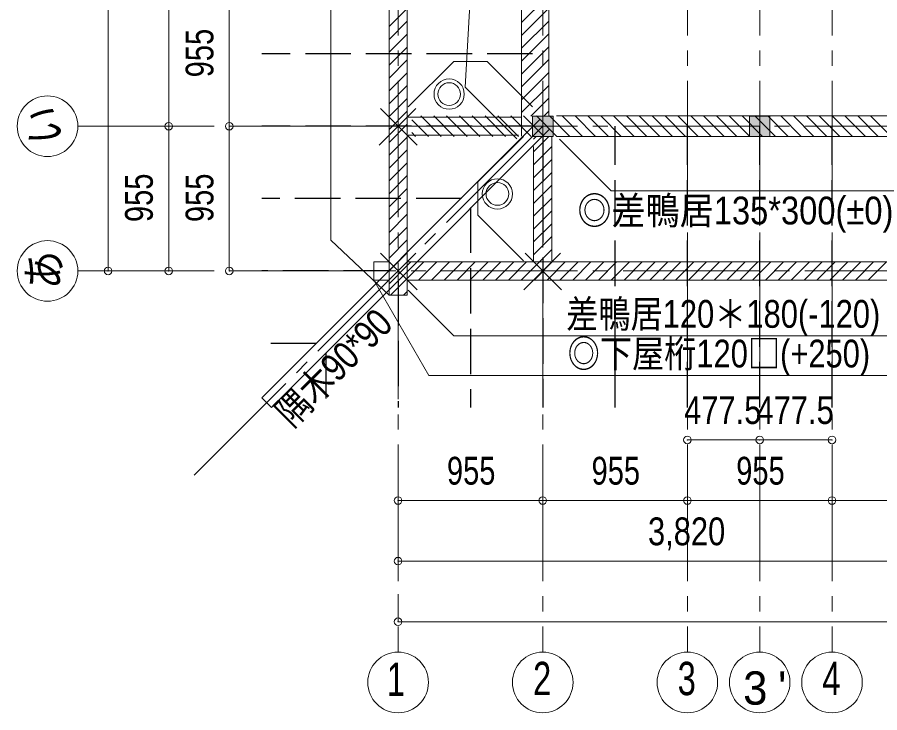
# Model space of a CAD drawing. Units: millimetres at full size, sheet at 1:100. Extents: x -20206 to -461, y -13906 to 13689.
# Drawn here: x -20206 to -14511, y -13730 to -9142 of the extents above; entities that cross this region are included whole.
import ezdxf
from ezdxf.enums import TextEntityAlignment as Align

# ---------------------------------------------------------------- set-up
doc = ezdxf.new("R2010")
doc.units = ezdxf.units.MM
doc.header["$LTSCALE"] = 100
doc.header["$PDMODE"] = 32
doc.header["$PDSIZE"] = 50
doc.linetypes.add('CHAIN2', pattern=[12, 9, -1, 1, -1])
doc.linetypes.add('DASHED3', pattern=[4, 3, -1])
for name, color, linetype, lineweight in [('1-0_通り心', 253, 'CHAIN2', 9), ('1-1_構造・躯体', 7, 'Continuous', 18), ('1-3_仕上げ', 3, 'DASHED3', 25), ('1-4_見え掛り', 5, 'Continuous', 15), ('1-B_予備', 4, 'Continuous', 9), ('1-C_ハッチ', 253, 'Continuous', 9), ('1-D_寸法', 4, 'Continuous', 9), ('1-E_文字', 3, 'Continuous', 9), ('1-F_補助線', 3, 'Continuous', 9)]:
    doc.layers.add(name, color=color, linetype=linetype, lineweight=lineweight)
doc.styles.add('ＭＳ Ｐゴシック', font='')
doc.styles.get('ＭＳ Ｐゴシック').set_extended_font_data('MS PGothic')

# ---------------------------------------------------------------- blocks, each defined once
blk = doc.blocks.new('あｓ')
at = {"layer": '1-F_補助線', "color": 4}
blk.add_circle((-152.1, -4.3), 200, dxfattribs=at)
at = {"layer": '1-F_補助線', "style": 'ＭＳ Ｐゴシック', "width": 0.85}
blk.add_text('あ', height=219.9, rotation=90, dxfattribs=at).set_placement((0, -125), align=Align.BOTTOM_LEFT)
blk = doc.blocks.new('２３２１')
at = {"layer": '1-F_補助線', "color": 4}
blk.add_circle((-152.1, -4.3), 200, dxfattribs=at)
at = {"layer": '1-F_補助線', "style": 'ＭＳ Ｐゴシック', "width": 0.85}
blk.add_text('い', height=219.9, rotation=90, dxfattribs=at).set_placement((0, -125), align=Align.BOTTOM_LEFT)
blk = doc.blocks.new('２')
at = {"layer": '1-E_文字', "color": 4}
blk.add_circle((-4.2, 35.5), 200, dxfattribs=at)
at = {"layer": '1-E_文字', "style": 'ＭＳ Ｐゴシック', "width": 0.75}
blk.add_text('2', height=219.9, dxfattribs=at).set_placement((-68.2, -114.5), align=Align.BOTTOM_LEFT)
blk = doc.blocks.new('4')
at = {"layer": '1-F_補助線', "color": 4}
blk.add_circle((1.4, 43.1), 200, dxfattribs=at)
at = {"layer": '1-F_補助線', "style": 'ＭＳ Ｐゴシック', "width": 0.75}
blk.add_text('4', height=219.9, dxfattribs=at).set_placement((-62.6, -106.9), align=Align.BOTTOM_LEFT)
blk = doc.blocks.new('１')
at = {"layer": '1-D_寸法'}
blk.add_circle((2282.1, -7491.6), 200, dxfattribs=at)
at = {"layer": '1-D_寸法', "color": 3, "style": 'ＭＳ Ｐゴシック', "width": 0.75}
blk.add_text('1', height=219.9, dxfattribs=at).set_placement((2208.2, -7646.4), align=Align.BOTTOM_LEFT)
blk = doc.blocks.new('3')
at = {"layer": '1-F_補助線', "color": 4}
blk.add_circle((1.4, 43.1), 200, dxfattribs=at)
at = {"layer": '1-F_補助線', "style": 'ＭＳ Ｐゴシック', "width": 0.75}
blk.add_text('3', height=219.9, dxfattribs=at).set_placement((-62.6, -106.9), align=Align.BOTTOM_LEFT)
blk = doc.blocks.new("3'")
at = {"layer": '1-F_補助線', "color": 4}
blk.add_circle((478.9, 43.1), 200, dxfattribs=at)
at = {"layer": '1-F_補助線', "insert": (369.9, -106.9), "char_height": 219.9, "attachment_point": 7, "style": 'ＭＳ Ｐゴシック'}
blk.add_mtext("\\T1.44;3'", dxfattribs=at)

msp = doc.modelspace()

# ---------------------------------------------------------------- linework, layer by layer
at = {"layer": '1-0_通り心'}
for p, q in [((-17691.7, -1161.4), (-17691.7, -13330)), ((-16736.7, -1161.4), (-16736.7, -13330)), ((-15781.7, -1161.4), (-15781.7, -13330)), ((-15304.2, -1161.4), (-15304.2, -13330)), ((-14826.7, -1161.4), (-14826.7, -13330)), ((-19806.3, -9860.5), (-4970.9, -9860.5)), ((-16736.7, -9860.5), (-19039.1, -12162.8)), ((-19806.3, -10815.5), (-4970.9, -10815.5))]:
    msp.add_line(p, q, dxfattribs=at)
at = {"layer": '1-1_構造・躯体', "color": 6, "lineweight": 20}
msp.add_lwpolyline([(-16803.6, -9929.3), (-16668.6, -9929.3), (-16668.6, -9794.3), (-16803.6, -9794.3)], close=True, dxfattribs=at)
msp.add_lwpolyline([(-15236.1, -9929.3), (-15236.1, -9794.3), (-15371.1, -9794.3), (-15371.1, -9929.3)], dxfattribs=at)
at = {"layer": '1-3_仕上げ'}
for p, q in [((-16803.6, -9383), (-18591.7, -9383)), ((-16803.6, -9860.5), (-18591.7, -9860.5)), ((-16259.2, -11715.5), (-16259.2, -9860.5)), ((-15781.7, -11715.5), (-15781.7, -9860.5)), ((-15304.2, -11715.5), (-15304.2, -9860.5)), ((-14826.7, -11715.5), (-14826.7, -9860.5)), ((-16736.7, -9927.3), (-16736.7, -11715.5)), ((-17272.6, -10338), (-18591.7, -10338)), ((-17214.2, -10396.3), (-17214.2, -11715.5)), ((-17751.7, -10815.5), (-18591.7, -10815.5)), ((-17691.7, -10875.5), (-17691.7, -11715.5)), ((-18232.9, -11293), (-18591.7, -11293)), ((-18169.2, -11356.6), (-18169.2, -11715.5))]:
    msp.add_line(p, q, dxfattribs=at)
at = {"layer": '1-4_見え掛り'}
for p, q in [((-17751.7, -3179.1), (-17751.7, -10875.5)), ((-17631.7, -3299.1), (-17631.7, -10883)), ((-16876.7, -5949.2), (-16876.7, -9927.3)), ((-16696.7, -9794.3), (-16696.7, -5950.5)), ((-16646.7, -9793), (-13804.2, -9793)), ((-16758.4, -9818.4), (-18591.7, -11651.8)), ((-17624.2, -9800.5), (-16876.7, -9800.5)), ((-16694.7, -9882.1), (-17751.7, -10939.1)), ((-17624.2, -9920.5), (-16896.7, -9920.5)), ((-16676.7, -10748), (-16676.7, -9929.3)), ((-16646.7, -9928), (-13804.2, -9928)), ((-16796.7, -10748), (-16796.7, -9995.4)), ((-17851.7, -10755.5), (-17851.7, -10875.5)), ((-17851.7, -10755.5), (-17751.7, -10755.5)), ((-6291.7, -10755.5), (-17631.7, -10755.5)), ((-6291.7, -10875.5), (-17631.7, -10875.5)), ((-17631.7, -10883), (-17631.7, -10975.5)), ((-17751.7, -10939.1), (-18528.1, -11715.5)), ((-17751.7, -10975.5), (-17631.7, -10975.5)), ((-18591.7, -11651.8), (-18528.1, -11715.5))]:
    msp.add_line(p, q, dxfattribs=at)
msp.add_lwpolyline([(-17851.7, -10875.5), (-17751.7, -10875.5), (-17751.7, -10975.5)], dxfattribs=at)
at = {"layer": '1-B_予備'}
for p, q in [((-18135.7, -10611.7), (-18135.7, -6651.4)), ((-17624.2, -9733), (-17324.2, -9433)), ((-17104.2, -9433), (-17324.2, -9433)), ((-16804.2, -9733), (-17104.2, -9433)), ((-16864.2, -9928), (-17164.2, -10228)), ((-16626.5, -9946.6), (-16285.1, -10288)), ((-17164.2, -10228), (-17164.2, -10448)), ((-14298.7, -10288), (-16285.1, -10288)), ((-16864.2, -10748), (-17164.2, -10448)), ((-17751.7, -10975.5), (-18135.7, -10611.7)), ((-17851.7, -10875.5), (-17488, -11505.5)), ((-17624.2, -10943), (-17324.2, -11243)), ((-14239.2, -11243), (-17324.2, -11243)), ((-17488, -11505.5), (-13833.5, -11505.5))]:
    msp.add_line(p, q, dxfattribs=at)
at = {"layer": '1-B_予備', "color": 3, "lineweight": 25}
for p, q in [((-17816.7, -9985.5), (-17574.9, -9743.6)), ((-17566.7, -9985.5), (-17808.6, -9743.6)), ((-17816.7, -10940.5), (-17574.9, -10698.6)), ((-17566.7, -10940.5), (-17808.6, -10698.6)), ((-16861.7, -10940.5), (-16619.9, -10698.6)), ((-16611.7, -10940.5), (-16853.6, -10698.6))]:
    msp.add_line(p, q, dxfattribs=at)
at = {"layer": '1-B_予備'}
msp.add_lwpolyline([(-16908.4, -9943.8), (-17249.8, -9602.4), (-17050.7, -6101.8)], dxfattribs=at)
at = {"layer": '1-B_予備', "color": 8}
for points in [[(-16668.6, -9794.3), (-16803.6, -9794.3), (-16668.6, -9929.3), (-16803.6, -9929.3)], [(-15236.1, -9794.3), (-15371.1, -9794.3), (-15236.1, -9929.3), (-15371.1, -9929.3)]]:
    msp.add_solid(points, dxfattribs=at)
at = {"layer": '1-C_ハッチ'}
for p, q in [((-16876.7, -9177), (-16696.7, -8997)), ((-17751.7, -9203.5), (-17631.7, -9083.5)), ((-16876.7, -9261.9), (-16696.7, -9081.9)), ((-17751.7, -9288.3), (-17631.7, -9168.3)), ((-16876.7, -9346.7), (-16696.7, -9166.7)), ((-17751.7, -9373.2), (-17631.7, -9253.2)), ((-16876.7, -9431.6), (-16696.7, -9251.6)), ((-17751.7, -9458.1), (-17631.7, -9338.1)), ((-16876.7, -9516.4), (-16696.7, -9336.4)), ((-17751.7, -9542.9), (-17631.7, -9422.9)), ((-16876.7, -9601.3), (-16696.7, -9421.3)), ((-17751.7, -9627.8), (-17631.7, -9507.8)), ((-16876.7, -9686.1), (-16696.7, -9506.1)), ((-17751.7, -9712.6), (-17631.7, -9592.6)), ((-16876.7, -9771), (-16696.7, -9591)), ((-17751.7, -9797.5), (-17631.7, -9677.5)), ((-16815.2, -9794.3), (-16696.7, -9675.8)), ((-17751.7, -9882.3), (-17631.7, -9762.3)), ((-17406.5, -9928), (-17541.5, -9793)), ((-17321.6, -9928), (-17456.6, -9793)), ((-17236.7, -9928), (-17371.7, -9793)), ((-17151.9, -9928), (-17286.9, -9793)), ((-17067, -9928), (-17202, -9793)), ((-16982.2, -9928), (-17117.2, -9793)), ((-16897.3, -9928), (-17032.3, -9793)), ((-16812.5, -9928), (-16947.5, -9793)), ((-16727.6, -9928), (-16862.6, -9793)), ((-16642.8, -9928), (-16777.8, -9793)), ((-16730.4, -9794.3), (-16696.7, -9760.7)), ((-16557.9, -9928), (-16692.9, -9793)), ((-16473.1, -9928), (-16608.1, -9793)), ((-16388.2, -9928), (-16523.2, -9793)), ((-16303.4, -9928), (-16438.4, -9793)), ((-16218.5, -9928), (-16353.5, -9793)), ((-16133.7, -9928), (-16268.7, -9793)), ((-16048.8, -9928), (-16183.8, -9793)), ((-15964, -9928), (-16099, -9793)), ((-15879.1, -9928), (-16014.1, -9793)), ((-15794.3, -9928), (-15929.3, -9793)), ((-15709.4, -9928), (-15844.4, -9793)), ((-15624.5, -9928), (-15759.5, -9793)), ((-15539.7, -9928), (-15674.7, -9793)), ((-15454.8, -9928), (-15589.8, -9793)), ((-15370, -9928), (-15505, -9793)), ((-15285.1, -9928), (-15420.1, -9793)), ((-15200.3, -9928), (-15335.3, -9793)), ((-15115.4, -9928), (-15250.4, -9793)), ((-15030.6, -9928), (-15165.6, -9793)), ((-14945.7, -9928), (-15080.7, -9793)), ((-14860.9, -9928), (-14995.9, -9793)), ((-14776, -9928), (-14911, -9793)), ((-14691.2, -9928), (-14826.2, -9793)), ((-14606.3, -9928), (-14741.3, -9793)), ((-14521.5, -9928), (-14656.5, -9793)), ((-14436.6, -9928), (-14571.6, -9793)), ((-17751.7, -9967.2), (-17631.7, -9847.2)), ((-17491.3, -9928), (-17601.7, -9817.5)), ((-17576.2, -9928), (-17601.7, -9902.4)), ((-17751.7, -10052), (-17631.7, -9932)), ((-16796.7, -10030.4), (-16695.7, -9929.3)), ((-16796.7, -9945.6), (-16780.5, -9929.3)), ((-17751.7, -10136.9), (-17631.7, -10016.9)), ((-16796.7, -10115.3), (-16676.7, -9995.3)), ((-17751.7, -10221.7), (-17631.7, -10101.7)), ((-16796.7, -10200.1), (-16676.7, -10080.1)), ((-17751.7, -10306.6), (-17631.7, -10186.6)), ((-16796.7, -10285), (-16676.7, -10165)), ((-16796.7, -10369.8), (-16676.7, -10249.8)), ((-17751.7, -10391.4), (-17631.7, -10271.4)), ((-17751.7, -10476.3), (-17631.7, -10356.3)), ((-16796.7, -10454.7), (-16676.7, -10334.7)), ((-16796.7, -10539.5), (-16676.7, -10419.5)), ((-17751.7, -10561.1), (-17631.7, -10441.1)), ((-17751.7, -10646), (-17631.7, -10526)), ((-16796.7, -10624.4), (-16676.7, -10504.4)), ((-16796.7, -10709.2), (-16676.7, -10589.2)), ((-17751.7, -10730.8), (-17631.7, -10610.8)), ((-17751.7, -10815.7), (-17631.7, -10695.7)), ((-16758.1, -10755.5), (-16676.7, -10674.1)), ((-17631.7, -10865.4), (-17521.8, -10755.5)), ((-17631.7, -10780.6), (-17606.6, -10755.5)), ((-17556.9, -10875.5), (-17436.9, -10755.5)), ((-17472.1, -10875.5), (-17352.1, -10755.5)), ((-17387.2, -10875.5), (-17267.2, -10755.5)), ((-17302.4, -10875.5), (-17182.4, -10755.5)), ((-17217.5, -10875.5), (-17097.5, -10755.5)), ((-17132.7, -10875.5), (-17012.7, -10755.5)), ((-17047.8, -10875.5), (-16927.8, -10755.5)), ((-16963, -10875.5), (-16843, -10755.5)), ((-16878.1, -10875.5), (-16758.1, -10755.5)), ((-16793.3, -10875.5), (-16673.3, -10755.5)), ((-16708.4, -10875.5), (-16588.4, -10755.5)), ((-16623.6, -10875.5), (-16503.6, -10755.5)), ((-16538.7, -10875.5), (-16418.7, -10755.5)), ((-16453.9, -10875.5), (-16333.9, -10755.5)), ((-16369, -10875.5), (-16249, -10755.5)), ((-16284.1, -10875.5), (-16164.1, -10755.5)), ((-16199.3, -10875.5), (-16079.3, -10755.5)), ((-16114.4, -10875.5), (-15994.4, -10755.5)), ((-16029.6, -10875.5), (-15909.6, -10755.5)), ((-15944.7, -10875.5), (-15824.7, -10755.5)), ((-15859.9, -10875.5), (-15739.9, -10755.5)), ((-15775, -10875.5), (-15655, -10755.5)), ((-15690.2, -10875.5), (-15570.2, -10755.5)), ((-15605.3, -10875.5), (-15485.3, -10755.5)), ((-15520.5, -10875.5), (-15400.5, -10755.5)), ((-15435.6, -10875.5), (-15315.6, -10755.5)), ((-15350.8, -10875.5), (-15230.8, -10755.5)), ((-15265.9, -10875.5), (-15145.9, -10755.5)), ((-15181.1, -10875.5), (-15061.1, -10755.5)), ((-15096.2, -10875.5), (-14976.2, -10755.5)), ((-15011.4, -10875.5), (-14891.4, -10755.5)), ((-14926.5, -10875.5), (-14806.5, -10755.5)), ((-14841.6, -10875.5), (-14721.6, -10755.5)), ((-14756.8, -10875.5), (-14636.8, -10755.5)), ((-14671.9, -10875.5), (-14551.9, -10755.5)), ((-14587.1, -10875.5), (-14467.1, -10755.5)), ((-17751.7, -10900.6), (-17631.7, -10780.6)), ((-17741.8, -10975.5), (-17631.7, -10865.4)), ((-17656.9, -10975.5), (-17631.7, -10950.3))]:
    msp.add_line(p, q, dxfattribs=at)
at = {"layer": '1-D_寸法'}
for p, q in [((-19606.3, -10815.5), (-19606.3, -3175.5)), ((-19206.3, -6040.5), (-19206.3, -9860.5)), ((-18806.3, -8905.5), (-18806.3, -9860.5)), ((-19206.3, -9860.5), (-19006.3, -9860.5)), ((-19206.3, -9860.5), (-19206.3, -10815.5)), ((-18806.3, -9860.5), (-18591.7, -9860.5)), ((-18806.3, -9860.5), (-18806.3, -10815.5)), ((-19206.3, -10815.5), (-19006.3, -10815.5)), ((-18806.3, -10815.5), (-18591.7, -10815.5)), ((-15781.7, -11930), (-15304.2, -11930)), ((-15304.2, -11930), (-14826.7, -11930)), ((-17691.7, -12330), (-17691.7, -12082)), ((-16736.7, -12330), (-16736.7, -12082)), ((-15781.7, -12330), (-15781.7, -12082)), ((-14826.7, -12330), (-14826.7, -12082)), ((-17691.7, -12330), (-16736.7, -12330)), ((-16736.7, -12330), (-15781.7, -12330)), ((-15781.7, -12330), (-14826.7, -12330)), ((-14826.7, -12330), (-13871.7, -12330)), ((-17691.7, -12730), (-13871.7, -12730)), ((-17691.7, -13130), (-17691.7, -12948)), ((-17691.7, -13130), (-6231.7, -13130))]:
    msp.add_line(p, q, dxfattribs=at)
for p in [(-19206.3, -9860.5), (-18806.3, -9860.5), (-19606.3, -10815.5), (-19206.3, -10815.5), (-18806.3, -10815.5), (-15781.7, -11930), (-15304.2, -11930), (-14826.7, -11930), (-17691.7, -12330), (-16736.7, -12330), (-15781.7, -12330), (-14826.7, -12330), (-17691.7, -12730), (-17691.7, -13130)]:
    msp.add_point(p, dxfattribs=at)
at = {"layer": '1-E_文字', "color": 4}
for centre, radius in [((-17354.5, -9648.8), 100), ((-17354.5, -9648.8), 75), ((-17035.8, -10307.4), 100), ((-17035.8, -10307.4), 75)]:
    msp.add_circle(centre, radius, dxfattribs=at)

# ---------------------------------------------------------------- block references
at = {"layer": '1-E_文字'}
for name in ['3', "3'"]:
    msp.add_blockref(name, (-15783.1, -13573.1), dxfattribs=at)
at = {"layer": '1-F_補助線'}
for name, p in [('２３２１', (-19854.2, -9856.2)), ('あｓ', (-19854.2, -10811.2)), ('１', (-19973.8, -6038.4)), ('２', (-16732.5, -13565.5)), ('4', (-14828.1, -13573.1))]:
    msp.add_blockref(name, p, dxfattribs=at)

# ---------------------------------------------------------------- texts
at = {"layer": '1-D_寸法', "color": 3, "style": 'ＭＳ Ｐゴシック', "width": 0.8}
for p in [(-18856.3, -9538), (-19256.3, -10493), (-18856.3, -10493)]:
    msp.add_text('955', height=183.3, rotation=90, dxfattribs=at).set_placement(p, align=Align.BOTTOM_LEFT)
at = {"layer": '1-D_寸法', "color": 3, "style": 'ＭＳ Ｐゴシック'}
for s, width, p in [('477.5', 0.85, (-15803, -11880)), ('477.5', 0.85, (-15325.5, -11880)), ('955', 0.8, (-17369.2, -12280)), ('955', 0.8, (-16414.2, -12280)), ('955', 0.8, (-15459.2, -12280)), ('3,820', 0.85, (-16041.7, -12680))]:
    msp.add_text(s, height=183.3, dxfattribs=dict(at, width=width)).set_placement(p, align=Align.BOTTOM_LEFT)
at = {"layer": '1-E_文字', "style": 'ＭＳ Ｐゴシック'}
for s, width, p in [('◎差鴨居135*300(±0) ', 0.9, (-16507.6, -10563.5)), ('差鴨居120＊180(-120) ', 0.85, (-16581.9, -11245.4)), ('◎下屋桁120□(+250)', 0.85, (-16572.3, -11507.2))]:
    msp.add_text(s, height=183.3, dxfattribs=dict(at, width=width)).set_placement(p, align=Align.BOTTOM_LEFT)
at = {"layer": '1-E_文字', "style": 'ＭＳ Ｐゴシック', "width": 0.85}
msp.add_text('隅木90*90', height=183.3, rotation=45, dxfattribs=at).set_placement((-18352.7, -11895.1), align=Align.BOTTOM_LEFT)

doc.saveas('drawing.dxf')
